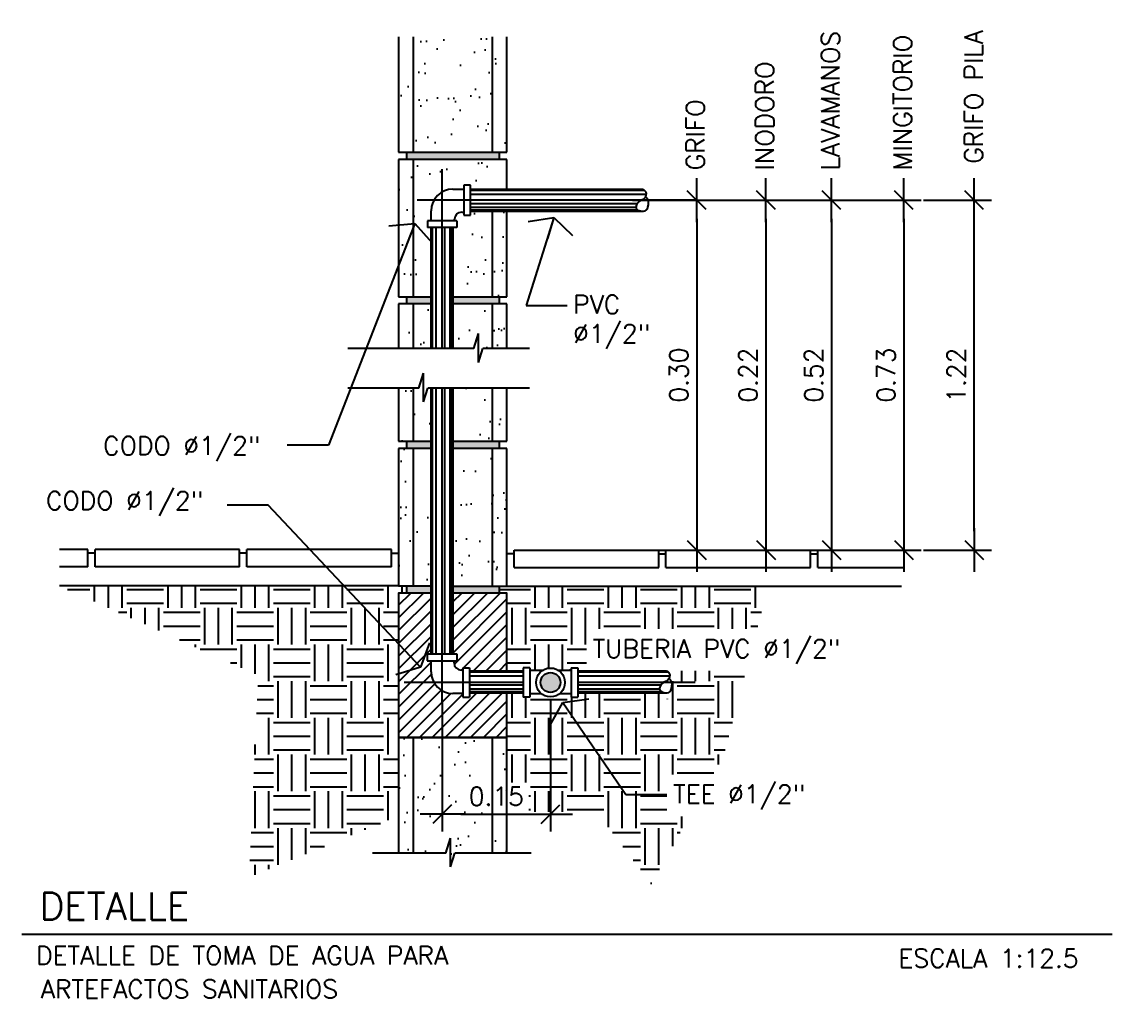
# Model space of a CAD drawing. Header units: inches. Extents: x -9 to 337, y -247 to 209.
# Drawn here: x 81.479 to 82.988, y -134.301 to -132.95 of the extents above; entities that cross this region are included whole.
import ezdxf

# ---------------------------------------------------------------- set-up
doc = ezdxf.new("R2010")
doc.units = ezdxf.units.IN
doc.header["$MEASUREMENT"] = 0
doc.header["$PDMODE"] = 34
doc.linetypes.add('DASHDOTX2', pattern=[2, 1, -0.5, 0, -0.5])
for name, color, linetype in [('DRENAJES', 1, 'Continuous'), ('ESCALAS', 1, 'Continuous'), ('MU_FIJOS', 1, 'Continuous'), ('TIERRA', 21, 'Continuous')]:
    doc.layers.add(name, color=color, linetype=linetype)
doc.styles.add('NT_12.5', font='romans.shx', dxfattribs={"height": 0.0254})
doc.dimstyles.new('DD_12.5 FLE', dxfattribs={"dimtxt": 0.0254, "dimasz": 0.026, "dimexe": 0.024, "dimexo": 0.024, "dimgap": 0.012, "dimtad": 1, "dimzin": 0, "dimdsep": 46, "dimtxsty": 'NT_12.5', "dimblk": 'FLECHA', "dimcen": 0.024, "dimdle": 0.024, "dimclrt": 4, "dimaunit": 1, "dimadec": 4, "dimazin": 0, "dimtfac": 1, "dimtofl": 0, "dimtmove": 2, "dimatfit": 3, "dimldrblk": 'FLECHA', "dimfxl": 1, "dimtolj": 1, "dimtzin": 0, "dimarcsym": 0})
doc.dimstyles.new('DD_12.5 G', dxfattribs={"dimtxt": 0.0254, "dimasz": 0.026, "dimexe": 0.024, "dimexo": 0.024, "dimgap": 0.012, "dimtad": 1, "dimzin": 0, "dimdsep": 46, "dimtxsty": 'NT_12.5', "dimblk": 'COT2', "dimcen": 0.09, "dimdle": 0.024, "dimclrt": 4, "dimadec": 0, "dimazin": 0, "dimtfac": 1, "dimtofl": 0, "dimtmove": 2, "dimatfit": 3, "dimldrblk": 'COT2', "dimfxl": 1, "dimtolj": 1, "dimtzin": 0, "dimarcsym": 0})
pattern_1 = [(82.5, (-526.58449, -38.25723), (-0.0422103955, 0.0395378137), [0, -0.0456, 0, -0.051, 0, -0.04875]), (52.5, (-526.58449, -38.25723), (-0.022324125, 0.097409392), [0, -0.0246, 0, -0.0411, 0, -0.01575]), (12.5, (-526.61058, -38.28332), (0.065940878, 0.0661809715), [0, -0.015, 0, -0.054, 0, -0.0705]), (2.5, (-526.61058, -38.28332), (0.045151265, 0.082387886), [0, -0.0075, 0, -0.0354, 0, -0.0405])]

# ---------------------------------------------------------------- blocks, each defined once
blk = doc.blocks.new('COT2')
blk.add_line((-1.164, 0), (1.164, 0))
at = {"color": 9, "linetype": 'ByBlock'}
blk.add_line((-0.5, -0.5), (0.5, 0.5), dxfattribs=at)
blk = doc.blocks.new('*D399')
at = {"layer": 'DEFPOINTS', "color": 0, "transparency": 16777216}
for p in [(82.0607, -133.8644), (82.2107, -133.8644), (82.2107, -134.0467)]:
    blk.add_point(p, dxfattribs=at)
at = {"layer": 'MU_FIJOS', "color": 0, "lineweight": -2, "transparency": 16777216}
for p, q in [((82.0607, -133.8884), (82.0607, -134.0707)), ((82.2107, -133.8884), (82.2107, -134.0707)), ((82.0867, -134.0467), (82.1847, -134.0467))]:
    blk.add_line(p, q, dxfattribs=at)
at = {"layer": 'MU_FIJOS', "color": 0, "lineweight": -2, "transparency": 16777216, "xscale": 0.026, "yscale": 0.026, "zscale": 0.026, "rotation": 180}
blk.add_blockref('COT2', (82.0607, -134.0467), dxfattribs=at)
at = {"layer": 'MU_FIJOS', "color": 0, "lineweight": -2, "transparency": 16777216, "xscale": 0.026, "yscale": 0.026, "zscale": 0.026}
blk.add_blockref('COT2', (82.2107, -134.0467), dxfattribs=at)
at = {"layer": 'MU_FIJOS', "color": 4, "transparency": 16777216, "insert": (82.1357, -134.022), "char_height": 0.0254, "attachment_point": 5, "style": 'NT_12.5'}
blk.add_mtext('\\A1;0.15', dxfattribs=at)
blk = doc.blocks.new('FLECHA')
at = {"color": 9, "linetype": 'ByBlock'}
for p, q in [((-0.619, 1.239), (0, 0)), ((0, 0), (-0.619, -1.239))]:
    blk.add_line(p, q, dxfattribs=at)
blk.add_line((0, 0), (-1.164, 0))
blk = doc.blocks.new('*D400')
at = {"layer": 'DEFPOINTS', "color": 0, "linetype": 'Continuous', "transparency": 16777216}
for p in [(82.4871, -133.197), (82.4823, -133.6811), (82.5997, -133.6811)]:
    blk.add_point(p, dxfattribs=at)
at = {"layer": 'ESCALAS', "color": 0, "linetype": 'Continuous', "lineweight": -2, "transparency": 16777216}
for p, q in [((82.5111, -133.197), (82.6237, -133.197)), ((82.5997, -133.223), (82.5997, -133.6551)), ((82.5063, -133.6811), (82.6237, -133.6811))]:
    blk.add_line(p, q, dxfattribs=at)
at = {"layer": 'ESCALAS', "color": 0, "linetype": 'Continuous', "lineweight": -2, "transparency": 16777216, "xscale": 0.026, "yscale": 0.026, "zscale": 0.026}
for p, rotation in [((82.5997, -133.197), 90), ((82.5997, -133.6811), 270)]:
    blk.add_blockref('COT2', p, dxfattribs=dict(at, rotation=rotation))
at = {"layer": 'ESCALAS', "color": 4, "linetype": 'Continuous', "transparency": 16777216, "insert": (82.575, -133.4391), "char_height": 0.0254, "attachment_point": 5, "rotation": 90, "style": 'NT_12.5'}
blk.add_mtext('\\A1;0.52', dxfattribs=at)
blk = doc.blocks.new('*D401')
at = {"layer": 'DEFPOINTS', "color": 0, "linetype": 'Continuous', "transparency": 16777216}
for p in [(82.5871, -133.197), (82.5823, -133.6811), (82.6997, -133.6811)]:
    blk.add_point(p, dxfattribs=at)
at = {"layer": 'ESCALAS', "color": 0, "linetype": 'Continuous', "lineweight": -2, "transparency": 16777216}
for p, q in [((82.6111, -133.197), (82.7237, -133.197)), ((82.6997, -133.223), (82.6997, -133.6551)), ((82.6063, -133.6811), (82.7237, -133.6811))]:
    blk.add_line(p, q, dxfattribs=at)
at = {"layer": 'ESCALAS', "color": 0, "linetype": 'Continuous', "lineweight": -2, "transparency": 16777216, "xscale": 0.026, "yscale": 0.026, "zscale": 0.026}
for p, rotation in [((82.6997, -133.197), 90), ((82.6997, -133.6811), 270)]:
    blk.add_blockref('COT2', p, dxfattribs=dict(at, rotation=rotation))
at = {"layer": 'ESCALAS', "color": 4, "linetype": 'Continuous', "transparency": 16777216, "insert": (82.675, -133.4391), "char_height": 0.0254, "attachment_point": 5, "rotation": 90, "style": 'NT_12.5'}
blk.add_mtext('\\A1;0.73', dxfattribs=at)
blk = doc.blocks.new('*D402')
at = {"layer": 'DEFPOINTS', "color": 0, "linetype": 'Continuous', "transparency": 16777216}
for p in [(82.3004, -133.197), (82.2956, -133.6811), (82.413, -133.6811)]:
    blk.add_point(p, dxfattribs=at)
at = {"layer": 'ESCALAS', "color": 0, "linetype": 'Continuous', "lineweight": -2, "transparency": 16777216}
for p, q in [((82.3244, -133.197), (82.437, -133.197)), ((82.413, -133.223), (82.413, -133.6551)), ((82.3196, -133.6811), (82.437, -133.6811))]:
    blk.add_line(p, q, dxfattribs=at)
at = {"layer": 'ESCALAS', "color": 0, "linetype": 'Continuous', "lineweight": -2, "transparency": 16777216, "xscale": 0.026, "yscale": 0.026, "zscale": 0.026}
for p, rotation in [((82.413, -133.197), 90), ((82.413, -133.6811), 270)]:
    blk.add_blockref('COT2', p, dxfattribs=dict(at, rotation=rotation))
at = {"layer": 'ESCALAS', "color": 4, "linetype": 'Continuous', "transparency": 16777216, "insert": (82.3883, -133.4391), "char_height": 0.0254, "attachment_point": 5, "rotation": 90, "style": 'NT_12.5'}
blk.add_mtext('\\A1;0.30', dxfattribs=at)
blk = doc.blocks.new('*D403')
at = {"layer": 'DEFPOINTS', "color": 0, "linetype": 'Continuous', "transparency": 16777216}
for p in [(82.3964, -133.197), (82.3916, -133.6811), (82.5089, -133.6811)]:
    blk.add_point(p, dxfattribs=at)
at = {"layer": 'ESCALAS', "color": 0, "linetype": 'Continuous', "lineweight": -2, "transparency": 16777216}
for p, q in [((82.4204, -133.197), (82.5329, -133.197)), ((82.5089, -133.223), (82.5089, -133.6551)), ((82.4156, -133.6811), (82.5329, -133.6811))]:
    blk.add_line(p, q, dxfattribs=at)
at = {"layer": 'ESCALAS', "color": 0, "linetype": 'Continuous', "lineweight": -2, "transparency": 16777216, "xscale": 0.026, "yscale": 0.026, "zscale": 0.026}
for p, rotation in [((82.5089, -133.197), 90), ((82.5089, -133.6811), 270)]:
    blk.add_blockref('COT2', p, dxfattribs=dict(at, rotation=rotation))
at = {"layer": 'ESCALAS', "color": 4, "linetype": 'Continuous', "transparency": 16777216, "insert": (82.4842, -133.4391), "char_height": 0.0254, "attachment_point": 5, "rotation": 90, "style": 'NT_12.5'}
blk.add_mtext('\\A1;0.22', dxfattribs=at)
blk = doc.blocks.new('*D404')
at = {"layer": 'DEFPOINTS', "color": 0, "linetype": 'Continuous', "transparency": 16777216}
for p in [(82.703, -133.197), (82.797, -133.197), (82.703, -133.6811)]:
    blk.add_point(p, dxfattribs=at)
at = {"layer": 'ESCALAS', "color": 0, "linetype": 'Continuous', "lineweight": -2, "transparency": 16777216}
for p, q in [((82.727, -133.197), (82.821, -133.197)), ((82.797, -133.6551), (82.797, -133.223)), ((82.727, -133.6811), (82.821, -133.6811))]:
    blk.add_line(p, q, dxfattribs=at)
at = {"layer": 'ESCALAS', "color": 0, "linetype": 'Continuous', "lineweight": -2, "transparency": 16777216, "xscale": 0.026, "yscale": 0.026, "zscale": 0.026}
for p, rotation in [((82.797, -133.197), 90), ((82.797, -133.6811), 270)]:
    blk.add_blockref('COT2', p, dxfattribs=dict(at, rotation=rotation))
at = {"layer": 'ESCALAS', "color": 4, "linetype": 'Continuous', "transparency": 16777216, "insert": (82.7723, -133.4391), "char_height": 0.0254, "attachment_point": 5, "rotation": 90, "style": 'NT_12.5'}
blk.add_mtext('\\A1;1.22', dxfattribs=at)

msp = doc.modelspace()

# ---------------------------------------------------------------- hatches: boundary and pattern name
at = {"layer": 'ESCALAS', "linetype": 'Continuous'}
h = msp.add_hatch(dxfattribs=at)
h.set_pattern_fill('AR-SAND', color=8, scale=0.03, angle=45, style=0)
h.set_pattern_definition([(82.5, (-526.58449, -38.25723), (-0.0422103955, 0.0395378137), [0, -0.0456, 0, -0.051, 0, -0.04875]), (52.5, (-526.58449, -38.25723), (-0.022324125, 0.097409392), [0, -0.0246, 0, -0.0411, 0, -0.01575]), (12.5, (-526.61058, -38.28332), (0.065940878, 0.0661809715), [0, -0.015, 0, -0.054, 0, -0.0705]), (2.5, (-526.61058, -38.28332), (0.045151265, 0.082387886), [0, -0.0075, 0, -0.0354, 0, -0.0405])])
h.paths.add_polyline_path([(82.1305, -132.9709), (82.0781, -132.9709), (82.0722, -132.99), (82.0722, -132.9502), (82.0658, -132.9709), (82.0205, -132.9709), (82.0205, -133.1306), (82.1305, -133.1306)])
h = msp.add_hatch(dxfattribs=at)
h.set_pattern_fill('AR-SAND', color=8, scale=0.03, angle=45, style=0)
h.set_pattern_definition(pattern_1)
h.paths.add_polyline_path([(82.1505, -132.9709), (82.1305, -132.9709), (82.1305, -133.1306), (82.1505, -133.1306)])
h.paths.add_polyline_path([(82.0205, -132.9709), (82.0005, -132.9709), (82.0005, -133.1306), (82.0205, -133.1306)])
h.paths.add_polyline_path([(82.0205, -133.1406), (82.0005, -133.1406), (82.0005, -133.3306), (82.0205, -133.3306)])
h.paths.add_polyline_path([(82.1505, -133.1406), (82.0205, -133.1406), (82.0205, -133.3306), (82.0455, -133.3306), (82.0455, -133.2348), (82.0405, -133.2348), (82.0405, -133.2256), (82.0455, -133.2256), (82.0455, -133.2118, -0.414214), (82.0755, -133.1818), (82.0906, -133.1818), (82.0906, -133.1763), (82.0998, -133.1763), (82.0998, -133.1818), (82.1505, -133.1818)])
h.paths.add_polyline_path([(82.1505, -133.2124), (82.1305, -133.2124), (82.1305, -133.3306), (82.1505, -133.3306)], flags=17)
h.paths.add_polyline_path([(82.0205, -133.3406), (82.0005, -133.3406), (82.0005, -133.4023), (82.0205, -133.4023)])
h.paths.add_polyline_path([(82.0455, -133.3406), (82.0205, -133.3406), (82.0205, -133.4023), (82.0455, -133.4023)])
h.paths.add_polyline_path([(82.1305, -133.3406), (82.0761, -133.3406), (82.0761, -133.4023), (82.1045, -133.4023), (82.111, -133.3815), (82.111, -133.4214), (82.1169, -133.4023), (82.1305, -133.4023)])
h.paths.add_polyline_path([(82.1505, -133.3406), (82.1305, -133.3406), (82.1305, -133.4023), (82.1505, -133.4023)])
h.paths.add_polyline_path([(82.1505, -133.457), (82.1305, -133.457), (82.1305, -133.5306), (82.1505, -133.5306)])
h.paths.add_polyline_path([(82.1305, -133.457), (82.0761, -133.457), (82.0761, -133.5306), (82.1305, -133.5306)])
h.paths.add_polyline_path([(82.0455, -133.457), (82.0408, -133.457), (82.0349, -133.476), (82.0349, -133.4362), (82.0284, -133.457), (82.0205, -133.457), (82.0205, -133.5306), (82.0455, -133.5306)])
h.paths.add_polyline_path([(82.0205, -133.457), (82.0005, -133.457), (82.0005, -133.5306), (82.0205, -133.5306)])
h.paths.add_polyline_path([(82.0205, -133.5406), (82.0005, -133.5406), (82.0005, -133.7306), (82.0205, -133.7306)])
h.paths.add_polyline_path([(82.0455, -133.5406), (82.0205, -133.5406), (82.0205, -133.7306), (82.0455, -133.7306)])
h.paths.add_polyline_path([(82.1305, -133.5406), (82.0761, -133.5406), (82.0761, -133.7311), (82.1305, -133.7311)])
h.paths.add_polyline_path([(82.1505, -133.5406), (82.1305, -133.5406), (82.1305, -133.7311), (82.1505, -133.7311)])
for color, points in [(2, [(82.1397, -133.1306), (82.0113, -133.1306), (82.0113, -133.1406), (82.1397, -133.1406)]), (8, [(82.197, -133.8644, 1), (82.2245, -133.8644, 1)])]:
    msp.add_hatch(color=color, dxfattribs=at).paths.add_polyline_path(points)
h = msp.add_hatch(dxfattribs=at)
h.set_pattern_fill('AR-SAND', color=8, scale=0.03, angle=45, style=0)
h.set_pattern_definition(pattern_1)
h.paths.add_polyline_path([(82.1305, -133.2124), (82.0998, -133.2124), (82.0998, -133.2176), (82.0906, -133.2176), (82.0906, -133.2135), (82.0878, -133.2135, 0.414214), (82.0778, -133.2235), (82.0778, -133.2256), (82.0809, -133.2256), (82.0809, -133.2348), (82.0761, -133.2348), (82.0761, -133.3306), (82.1305, -133.3306)])
h = msp.add_hatch(color=1, dxfattribs=at)
h.paths.add_polyline_path([(82.1397, -133.5306), (82.0761, -133.5306), (82.0761, -133.5406), (82.1397, -133.5406)])
h.paths.add_polyline_path([(82.0455, -133.5306), (82.0113, -133.5306), (82.0113, -133.5406), (82.0455, -133.5406)])
h.paths.add_polyline_path([(82.0455, -133.7306), (82.0113, -133.7306), (82.0113, -133.7406), (82.0455, -133.7406)])
h.paths.add_polyline_path([(82.1397, -133.7311), (82.0761, -133.7311), (82.0761, -133.7406), (82.1397, -133.7406)])
h.paths.add_polyline_path([(82.1397, -133.3306), (82.0761, -133.3306), (82.0761, -133.3406), (82.1397, -133.3406)])
h.paths.add_polyline_path([(82.0455, -133.3306), (82.0113, -133.3306), (82.0113, -133.3406), (82.0455, -133.3406)])
h = msp.add_hatch(dxfattribs=at)
h.set_pattern_fill('ANSI31', color=8, scale=0.1, style=0)
h.set_pattern_definition([(45, (124.536151, -143.830442), (-0.0088388348, 0.0088388348), [])])
h.paths.add_polyline_path([(82.1505, -133.7406), (82.0761, -133.7406), (82.0761, -133.8254), (82.0814, -133.8254), (82.0814, -133.8346), (82.0772, -133.8346), (82.0772, -133.8373, 0.414214), (82.0872, -133.8473), (82.0893, -133.8473), (82.0893, -133.8442), (82.0985, -133.8442), (82.0985, -133.8482), (82.1505, -133.8482)], flags=17)
h.paths.add_polyline_path([(82.0455, -133.7406), (82.0005, -133.7406), (82.0005, -133.9406), (82.1505, -133.9406), (82.1505, -133.8788), (82.0985, -133.8788), (82.0985, -133.8846), (82.0893, -133.8846), (82.0893, -133.8796), (82.0755, -133.8796, -0.414214), (82.0455, -133.8496), (82.0455, -133.8346), (82.0401, -133.8346), (82.0401, -133.8254), (82.0455, -133.8254)])
h = msp.add_hatch(dxfattribs=at)
h.set_pattern_fill('AR-SAND', color=8, scale=0.03, angle=45, style=0)
h.set_pattern_definition(pattern_1)
h.paths.add_polyline_path([(82.0205, -133.9406), (82.0005, -133.9406), (82.0005, -134.1005), (82.0205, -134.1005)])
h.paths.add_polyline_path([(82.1305, -133.9406), (82.0205, -133.9406), (82.0205, -134.1005), (82.0658, -134.1005), (82.0722, -134.0798), (82.0722, -134.1196), (82.0781, -134.1005), (82.1305, -134.1005)])
h.paths.add_polyline_path([(82.1505, -133.9406), (82.1305, -133.9406), (82.1305, -134.1005), (82.1505, -134.1005)])
h.paths.add_polyline_path([(82.0907, -134.003), (82.1808, -134.003), (82.1808, -134.0411), (82.0907, -134.0411)], flags=9)

# ---------------------------------------------------------------- linework, layer by layer
at = {"layer": 'DRENAJES', "color": 8, "linetype": 'Continuous'}
for p, q in [((82.1505, -133.7546), (82.183, -133.7546)), ((81.9798, -133.9705), (82.0005, -133.9705))]:
    msp.add_line(p, q, dxfattribs=at)
at = {"layer": 'ESCALAS', "color": 3, "linetype": 'Continuous'}
for p, q in [((82.0005, -132.9709), (82.0005, -133.1306)), ((82.0205, -132.9709), (82.0205, -133.1306)), ((82.1305, -133.1306), (82.1305, -132.9709)), ((82.1505, -133.1306), (82.1505, -132.9709)), ((82.0005, -133.1306), (82.1505, -133.1306)), ((82.0113, -133.1306), (82.0113, -133.1406)), ((82.1397, -133.1306), (82.1397, -133.1406)), ((82.1505, -133.1406), (82.0005, -133.1406)), ((82.0005, -133.1406), (82.0005, -133.3306)), ((82.0205, -133.1406), (82.0205, -133.3306)), ((82.1505, -133.1818), (82.1505, -133.1406)), ((82.1305, -133.3306), (82.1305, -133.2124)), ((82.1505, -133.3306), (82.1505, -133.2124)), ((82.0005, -133.3306), (82.0455, -133.3306)), ((82.0113, -133.3306), (82.0113, -133.3406)), ((82.0761, -133.3306), (82.1505, -133.3306)), ((82.0005, -133.3406), (82.0005, -133.4023)), ((82.0455, -133.3406), (82.0005, -133.3406)), ((82.0205, -133.3406), (82.0205, -133.4023)), ((82.1505, -133.3406), (82.0761, -133.3406)), ((82.1305, -133.4023), (82.1305, -133.3406)), ((82.1505, -133.4023), (82.1505, -133.3406)), ((82.0005, -133.457), (82.0005, -133.5306)), ((82.0205, -133.457), (82.0205, -133.5306)), ((82.1305, -133.5306), (82.1305, -133.457)), ((82.1505, -133.5306), (82.1505, -133.457)), ((82.0005, -133.5306), (82.0455, -133.5306)), ((82.0455, -133.5406), (82.0005, -133.5406)), ((82.0005, -133.5406), (82.0005, -133.7306)), ((82.0113, -133.5306), (82.0113, -133.5406)), ((82.0205, -133.5406), (82.0205, -133.7306)), ((82.0761, -133.5306), (82.1505, -133.5306)), ((82.1505, -133.5406), (82.0761, -133.5406)), ((82.1305, -133.7311), (82.1305, -133.5406)), ((82.1397, -133.5306), (82.1397, -133.5406)), ((82.1505, -133.7311), (82.1505, -133.5406)), ((82.0005, -133.7306), (82.0455, -133.7306)), ((82.0761, -133.7311), (82.1505, -133.7311)), ((82.1397, -133.7311), (82.1397, -133.7406)), ((82.1505, -133.9406), (82.0005, -133.9406)), ((82.0005, -133.9406), (82.0005, -134.1005)), ((82.0205, -133.9406), (82.0205, -134.1005)), ((82.1305, -134.1005), (82.1305, -133.9406)), ((82.1505, -134.1005), (82.1505, -133.9406))]:
    msp.add_line(p, q, dxfattribs=at)
at = {"layer": 'ESCALAS', "color": 8, "linetype": 'DASHDOTX2'}
for p, q in [((82.0607, -133.4023), (82.0607, -133.1543)), ((82.4142, -133.197), (82.0263, -133.197)), ((82.0607, -133.8924), (82.0607, -133.457)), ((82.1729, -133.8644), (82.0084, -133.8644)), ((82.4108, -133.8644), (82.2486, -133.8644))]:
    msp.add_line(p, q, dxfattribs=at)
at = {"layer": 'ESCALAS', "color": 2, "linetype": 'Continuous'}
for p, q in [((82.0755, -133.1818), (82.0906, -133.1818)), ((82.0998, -133.1763), (82.0906, -133.1763)), ((82.0906, -133.1763), (82.0906, -133.2176)), ((82.0998, -133.2176), (82.0998, -133.1763)), ((82.0998, -133.1818), (82.3388, -133.1818)), ((82.0455, -133.2256), (82.0455, -133.2118)), ((82.0405, -133.2256), (82.0405, -133.2348)), ((82.0809, -133.2256), (82.0405, -133.2256)), ((82.0778, -133.2256), (82.0778, -133.2235)), ((82.0809, -133.2256), (82.0809, -133.2348)), ((82.0878, -133.2135), (82.0906, -133.2135)), ((82.0906, -133.2176), (82.0998, -133.2176)), ((82.0998, -133.2124), (82.3389, -133.2124)), ((82.0809, -133.2348), (82.0405, -133.2348)), ((82.0455, -133.4023), (82.0455, -133.2348)), ((82.0761, -133.4023), (82.0761, -133.2348)), ((82.0455, -133.8254), (82.0455, -133.457)), ((82.0761, -133.8254), (82.0761, -133.457)), ((82.0814, -133.8254), (82.0401, -133.8254)), ((82.0401, -133.8254), (82.0401, -133.8346)), ((82.0814, -133.8346), (82.0814, -133.8254)), ((82.0401, -133.8346), (82.0814, -133.8346)), ((82.0455, -133.8496), (82.0455, -133.8346)), ((82.0772, -133.8373), (82.0772, -133.8346)), ((82.0893, -133.8442), (82.0893, -133.8846)), ((82.0893, -133.8442), (82.0985, -133.8442)), ((82.0985, -133.8442), (82.0985, -133.8846)), ((82.1822, -133.8442), (82.1729, -133.8442)), ((82.1729, -133.8442), (82.1729, -133.8846)), ((82.1822, -133.8442), (82.1822, -133.8846)), ((82.2393, -133.8442), (82.2486, -133.8442)), ((82.2393, -133.8442), (82.2393, -133.8846)), ((82.2486, -133.8442), (82.2486, -133.8846)), ((82.0893, -133.8473), (82.0872, -133.8473)), ((82.0985, -133.8482), (82.1729, -133.8482)), ((82.1822, -133.8473), (82.2004, -133.8473)), ((82.2211, -133.8473), (82.2393, -133.8473)), ((82.2393, -133.8473), (82.2372, -133.8473)), ((82.2486, -133.8482), (82.3714, -133.8482)), ((82.0893, -133.8796), (82.0755, -133.8796)), ((82.0893, -133.8846), (82.0985, -133.8846)), ((82.0985, -133.8788), (82.1729, -133.8788)), ((82.1822, -133.8846), (82.1729, -133.8846)), ((82.1822, -133.8796), (82.1979, -133.8796)), ((82.2236, -133.8796), (82.2393, -133.8796)), ((82.2393, -133.8846), (82.2486, -133.8846)), ((82.2486, -133.8788), (82.3716, -133.8788))]:
    msp.add_line(p, q, dxfattribs=at)
at = {"layer": 'ESCALAS', "color": 1, "linetype": 'Continuous'}
for p, q in [((82.3388, -133.1811), (82.3388, -133.1811)), ((82.0998, -133.1832), (82.3405, -133.1832)), ((82.0998, -133.1887), (82.3431, -133.1887)), ((82.0998, -133.2014), (82.331, -133.2014)), ((82.0998, -133.2067), (82.329, -133.2067)), ((82.0998, -133.2105), (82.3311, -133.2105)), ((82.3389, -133.2116), (82.3389, -133.2116)), ((82.0474, -133.4023), (82.0474, -133.2348)), ((82.0527, -133.4023), (82.0527, -133.2348)), ((82.0647, -133.4023), (82.0647, -133.2348)), ((82.0717, -133.4023), (82.0717, -133.2348)), ((82.0747, -133.4023), (82.0747, -133.2348)), ((82.1397, -133.3306), (82.1397, -133.3406)), ((82.1045, -133.4023), (82.111, -133.3815)), ((82.111, -133.4214), (82.111, -133.3815)), ((82.1045, -133.4023), (81.9303, -133.4023)), ((82.111, -133.4214), (82.1169, -133.4023)), ((82.1816, -133.4023), (82.1169, -133.4023)), ((82.0284, -133.457), (82.0349, -133.4362)), ((82.0349, -133.476), (82.0349, -133.4362)), ((82.0284, -133.457), (81.9303, -133.457)), ((82.0349, -133.476), (82.0408, -133.457)), ((82.1816, -133.457), (82.0408, -133.457)), ((82.0474, -133.8254), (82.0474, -133.457)), ((82.0527, -133.8254), (82.0527, -133.457)), ((82.0647, -133.8254), (82.0647, -133.457)), ((82.0717, -133.8254), (82.0717, -133.457)), ((82.0747, -133.8254), (82.0747, -133.457)), ((81.5705, -133.6806), (81.5313, -133.6806)), ((81.5705, -133.7046), (81.5705, -133.6806)), ((81.5805, -133.6856), (81.5705, -133.6856)), ((81.5805, -133.7046), (81.5805, -133.6806)), ((81.7805, -133.6806), (81.5805, -133.6806)), ((81.7805, -133.7046), (81.7805, -133.6806)), ((81.7905, -133.6856), (81.7805, -133.6856)), ((81.7905, -133.7046), (81.7905, -133.6806)), ((81.9905, -133.6806), (81.7905, -133.6806)), ((81.9905, -133.7046), (81.9905, -133.6806)), ((81.9905, -133.6856), (82.0005, -133.6856)), ((82.1605, -133.6862), (82.1505, -133.6862)), ((82.1605, -133.6811), (82.3605, -133.6811)), ((82.1605, -133.7051), (82.1605, -133.6811)), ((82.3605, -133.7051), (82.3605, -133.6811)), ((82.3605, -133.6862), (82.3705, -133.6862)), ((82.3705, -133.7051), (82.3705, -133.6811)), ((82.3705, -133.6811), (82.5705, -133.6811)), ((82.5705, -133.7051), (82.5705, -133.6811)), ((82.5705, -133.6862), (82.5805, -133.6862)), ((82.5805, -133.7051), (82.5805, -133.6811)), ((82.5805, -133.6811), (82.6997, -133.6811)), ((81.5705, -133.7046), (81.5313, -133.7046)), ((81.7805, -133.7046), (81.5805, -133.7046)), ((81.9905, -133.7046), (81.7905, -133.7046)), ((82.1605, -133.7051), (82.3605, -133.7051)), ((82.3705, -133.7051), (82.5705, -133.7051)), ((82.5805, -133.7051), (82.6997, -133.7051)), ((82.1505, -133.7311), (82.6964, -133.7311)), ((82.0985, -133.8496), (82.1729, -133.8496)), ((82.0985, -133.8551), (82.1729, -133.8551)), ((82.2486, -133.8496), (82.3732, -133.8496)), ((82.2486, -133.8551), (82.3757, -133.8551)), ((82.0985, -133.8678), (82.1729, -133.8678)), ((82.0985, -133.8731), (82.1729, -133.8731)), ((82.2486, -133.8678), (82.3636, -133.8678)), ((82.2486, -133.8731), (82.3616, -133.8731)), ((82.0985, -133.8769), (82.1729, -133.8769)), ((82.2486, -133.8769), (82.3637, -133.8769)), ((82.0658, -134.1005), (82.0722, -134.0798)), ((82.0722, -134.1196), (82.0722, -134.0798)), ((82.0658, -134.1005), (81.9642, -134.1005)), ((82.0722, -134.1196), (82.0781, -134.1005)), ((82.184, -134.1005), (82.0781, -134.1005)), ((81.4791, -134.2128), (82.988, -134.2128))]:
    msp.add_line(p, q, dxfattribs=at)
at = {"layer": 'ESCALAS', "color": 4, "linetype": 'Continuous'}
for points in [[(82.0455, -133.7406), (82.0005, -133.7406), (82.0005, -133.9406), (82.1505, -133.9406), (82.1505, -133.8788)], [(82.1505, -133.8482), (82.1505, -133.7406), (82.0761, -133.7406)]]:
    msp.add_lwpolyline(points, dxfattribs=at)
at = {"layer": 'ESCALAS', "color": 2, "linetype": 'Continuous'}
for radius in [0.02, 0.0137]:
    msp.add_circle((82.2107, -133.8644), radius, dxfattribs=at)
for centre, radius, start, end in [((82.0755, -133.2118), 0.03, 90, 180), ((82.0878, -133.2235), 0.01, 90, 180), ((82.0872, -133.8373), 0.01, 180, 270), ((82.0755, -133.8496), 0.03, 180, 270)]:
    msp.add_arc(centre, radius, start, end, dxfattribs=at)
for points in [[(82.3388, -133.1818), (82.3425, -133.1855), (82.3398, -133.1953), (82.3349, -133.1978), (82.3298, -133.2033), (82.3293, -133.2084), (82.3351, -133.2118), (82.3432, -133.2109), (82.3456, -133.2065), (82.3441, -133.1944), (82.3421, -133.1927)], [(82.3714, -133.8482), (82.3752, -133.8519), (82.3724, -133.8617), (82.3676, -133.8642), (82.3624, -133.8698), (82.3619, -133.8749), (82.3677, -133.8782), (82.3759, -133.8774), (82.3782, -133.8729), (82.3767, -133.8608), (82.3747, -133.8591)]]:
    msp.add_spline(points, degree=3, dxfattribs=at)
at = {"layer": 'TIERRA', "color": 8, "linetype": 'Continuous'}
for p, q in [((82.0005, -133.7306), (81.5313, -133.7306)), ((81.5423, -133.7356), (81.5734, -133.7356)), ((81.5798, -133.7525), (81.5798, -133.7306)), ((81.5988, -133.761), (81.5988, -133.7306)), ((81.6179, -133.761), (81.6179, -133.7306)), ((81.6242, -133.7356), (81.675, -133.7356)), ((81.6814, -133.761), (81.6814, -133.7306)), ((81.7004, -133.761), (81.7004, -133.7306)), ((81.7195, -133.761), (81.7195, -133.7306)), ((81.7258, -133.7356), (81.7766, -133.7356)), ((81.783, -133.761), (81.783, -133.7306)), ((81.802, -133.761), (81.802, -133.7306)), ((81.8211, -133.761), (81.8211, -133.7306)), ((81.8274, -133.7356), (81.8782, -133.7356)), ((81.8846, -133.761), (81.8846, -133.7306)), ((81.9036, -133.761), (81.9036, -133.7306)), ((81.9227, -133.761), (81.9227, -133.7306)), ((81.929, -133.7356), (81.9798, -133.7356)), ((81.9862, -133.761), (81.9862, -133.7306)), ((82.0052, -133.7406), (82.0052, -133.7306)), ((82.0113, -133.7306), (82.0113, -133.7406)), ((82.1397, -133.7356), (82.183, -133.7356)), ((82.1894, -133.761), (82.1894, -133.7311)), ((82.2084, -133.761), (82.2084, -133.7311)), ((82.2275, -133.761), (82.2275, -133.7311)), ((82.2338, -133.7356), (82.2846, -133.7356)), ((82.291, -133.761), (82.291, -133.7311)), ((82.31, -133.761), (82.31, -133.7311)), ((82.3291, -133.761), (82.3291, -133.7311)), ((82.3354, -133.7356), (82.3862, -133.7356)), ((82.3926, -133.761), (82.3926, -133.7311)), ((82.4116, -133.761), (82.4116, -133.7311)), ((82.4307, -133.761), (82.4307, -133.7311)), ((82.437, -133.7356), (82.4878, -133.7356)), ((82.4942, -133.761), (82.4942, -133.7311)), ((81.6242, -133.7546), (81.675, -133.7546)), ((81.7258, -133.7546), (81.7766, -133.7546)), ((81.8274, -133.7546), (81.8782, -133.7546)), ((81.929, -133.7546), (81.9798, -133.7546)), ((82.2338, -133.7546), (82.2846, -133.7546)), ((82.3354, -133.7546), (82.3862, -133.7546)), ((82.437, -133.7546), (82.4878, -133.7546)), ((81.6128, -133.7673), (81.6242, -133.7673)), ((81.6306, -133.7753), (81.6306, -133.761)), ((81.6496, -133.7839), (81.6496, -133.761)), ((81.6687, -133.7925), (81.6687, -133.761)), ((81.675, -133.7673), (81.7258, -133.7673)), ((81.7322, -133.8118), (81.7322, -133.761)), ((81.7512, -133.8118), (81.7512, -133.761)), ((81.7703, -133.8118), (81.7703, -133.761)), ((81.7766, -133.7673), (81.8274, -133.7673)), ((81.8338, -133.8118), (81.8338, -133.761)), ((81.8528, -133.8118), (81.8528, -133.761)), ((81.8719, -133.8118), (81.8719, -133.761)), ((81.8782, -133.7673), (81.929, -133.7673)), ((81.9354, -133.8118), (81.9354, -133.761)), ((81.9544, -133.8118), (81.9544, -133.761)), ((81.9735, -133.8118), (81.9735, -133.761)), ((81.9798, -133.7673), (82.0005, -133.7673)), ((82.1576, -133.8118), (82.1576, -133.761)), ((82.1767, -133.8118), (82.1767, -133.761)), ((82.183, -133.7673), (82.2338, -133.7673)), ((82.2402, -133.8118), (82.2402, -133.761)), ((82.2592, -133.8118), (82.2592, -133.761)), ((82.2783, -133.7904), (82.2783, -133.761)), ((82.2846, -133.7673), (82.3354, -133.7673)), ((82.3418, -133.7904), (82.3418, -133.761)), ((82.3608, -133.7904), (82.3608, -133.761)), ((82.3799, -133.7904), (82.3799, -133.761)), ((82.3862, -133.7673), (82.437, -133.7673)), ((82.4434, -133.7904), (82.4434, -133.761)), ((82.4624, -133.7904), (82.4624, -133.761)), ((82.4815, -133.7904), (82.4815, -133.761)), ((82.4878, -133.7673), (82.5027, -133.7673)), ((81.675, -133.7864), (81.7258, -133.7864)), ((81.7766, -133.7864), (81.8274, -133.7864)), ((81.8782, -133.7864), (81.929, -133.7864)), ((81.9798, -133.7864), (82.0005, -133.7864)), ((82.183, -133.7864), (82.2338, -133.7864)), ((82.2846, -133.7864), (82.3354, -133.7864)), ((82.3862, -133.7864), (82.437, -133.7864)), ((82.4878, -133.7864), (82.4976, -133.7864)), ((81.6974, -133.8054), (81.7258, -133.8054)), ((81.7195, -133.8154), (81.7195, -133.8118)), ((81.7766, -133.8054), (81.8274, -133.8054)), ((81.783, -133.844), (81.783, -133.8118)), ((81.802, -133.8525), (81.802, -133.8118)), ((81.8211, -133.8626), (81.8211, -133.8118)), ((81.8782, -133.8054), (81.929, -133.8054)), ((81.8846, -133.8626), (81.8846, -133.8118)), ((81.9036, -133.8626), (81.9036, -133.8118)), ((81.9227, -133.8626), (81.9227, -133.8118)), ((81.9798, -133.8054), (82.0005, -133.8054)), ((81.9862, -133.8626), (81.9862, -133.8118)), ((82.183, -133.8054), (82.2338, -133.8054)), ((82.1894, -133.8473), (82.1894, -133.8118)), ((82.2084, -133.8445), (82.2084, -133.8118)), ((82.2275, -133.8473), (82.2275, -133.8118)), ((81.7258, -133.8181), (81.7766, -133.8181)), ((81.8274, -133.8181), (81.8782, -133.8181)), ((81.929, -133.8181), (81.9798, -133.8181)), ((82.1505, -133.8181), (82.183, -133.8181)), ((82.2338, -133.8181), (82.2604, -133.8181)), ((81.7679, -133.8372), (81.7766, -133.8372)), ((81.8274, -133.8372), (81.8782, -133.8372)), ((81.929, -133.8372), (81.9798, -133.8372)), ((82.1505, -133.8372), (82.183, -133.8372)), ((82.2338, -133.8372), (82.2604, -133.8372)), ((81.8274, -133.8562), (81.8782, -133.8562)), ((81.929, -133.8562), (81.9798, -133.8562)), ((82.3926, -133.8626), (82.3926, -133.8484)), ((82.4116, -133.8626), (82.4116, -133.8484)), ((82.4307, -133.8626), (82.4307, -133.8484)), ((82.437, -133.8562), (82.4793, -133.8562)), ((81.8057, -133.8689), (81.8274, -133.8689)), ((81.8338, -133.9134), (81.8338, -133.8626)), ((81.8528, -133.9134), (81.8528, -133.8626)), ((81.8719, -133.9134), (81.8719, -133.8626)), ((81.8782, -133.8689), (81.929, -133.8689)), ((81.9354, -133.9134), (81.9354, -133.8626)), ((81.9544, -133.9134), (81.9544, -133.8626)), ((81.9735, -133.9134), (81.9735, -133.8626)), ((81.9798, -133.8689), (82.0005, -133.8689)), ((82.3799, -133.9134), (82.3799, -133.8626)), ((82.3862, -133.8689), (82.437, -133.8689)), ((82.4434, -133.9134), (82.4434, -133.8626)), ((82.4624, -133.9134), (82.4624, -133.8626)), ((81.8048, -133.888), (81.8274, -133.888)), ((81.8782, -133.888), (81.929, -133.888)), ((81.9798, -133.888), (82.0005, -133.888)), ((82.1576, -133.9134), (82.1576, -133.8788)), ((82.1767, -133.9134), (82.1767, -133.8846)), ((82.183, -133.888), (82.2338, -133.888)), ((82.2402, -133.9134), (82.2402, -133.8846)), ((82.2592, -133.9134), (82.2592, -133.8788)), ((82.2783, -133.9134), (82.2783, -133.8788)), ((82.2846, -133.888), (82.3354, -133.888)), ((82.3418, -133.9134), (82.3418, -133.8788)), ((82.3608, -133.9134), (82.3608, -133.8788)), ((82.3862, -133.888), (82.437, -133.888)), ((81.804, -133.907), (81.8274, -133.907)), ((81.8211, -133.9642), (81.8211, -133.9134)), ((81.8274, -133.9197), (81.8782, -133.9197)), ((81.8782, -133.907), (81.929, -133.907)), ((81.8846, -133.9642), (81.8846, -133.9134)), ((81.9036, -133.9642), (81.9036, -133.9134)), ((81.9227, -133.9642), (81.9227, -133.9134)), ((81.929, -133.9197), (81.9798, -133.9197)), ((81.9798, -133.907), (82.0005, -133.907)), ((81.9862, -133.9642), (81.9862, -133.9134)), ((82.1505, -133.9197), (82.183, -133.9197)), ((82.183, -133.907), (82.2338, -133.907)), ((82.1894, -133.9642), (82.1894, -133.9134)), ((82.2084, -133.9642), (82.2084, -133.9134)), ((82.2275, -133.9642), (82.2275, -133.9134)), ((82.2338, -133.9197), (82.2846, -133.9197)), ((82.2846, -133.907), (82.3354, -133.907)), ((82.291, -133.9642), (82.291, -133.9134)), ((82.31, -133.9642), (82.31, -133.9134)), ((82.3291, -133.9642), (82.3291, -133.9134)), ((82.3354, -133.9197), (82.3862, -133.9197)), ((82.3862, -133.907), (82.437, -133.907)), ((82.3926, -133.9642), (82.3926, -133.9134)), ((82.4116, -133.9642), (82.4116, -133.9134)), ((82.4307, -133.9642), (82.4307, -133.9134)), ((82.437, -133.9197), (82.4626, -133.9197)), ((81.802, -133.9642), (81.802, -133.9504)), ((81.8274, -133.9388), (81.8782, -133.9388)), ((81.929, -133.9388), (81.9798, -133.9388)), ((82.1505, -133.9388), (82.183, -133.9388)), ((82.2338, -133.9388), (82.2846, -133.9388)), ((82.3354, -133.9388), (82.3862, -133.9388)), ((82.437, -133.9388), (82.4576, -133.9388)), ((81.8274, -133.9578), (81.8782, -133.9578)), ((81.8338, -134.015), (81.8338, -133.9642)), ((81.8528, -134.015), (81.8528, -133.9642)), ((81.8719, -134.015), (81.8719, -133.9642)), ((81.929, -133.9578), (81.9798, -133.9578)), ((81.9354, -134.015), (81.9354, -133.9642)), ((81.9544, -134.015), (81.9544, -133.9642)), ((81.9735, -134.015), (81.9735, -133.9642)), ((82.1505, -133.9578), (82.183, -133.9578)), ((82.1576, -134.003), (82.1576, -133.9642)), ((82.1767, -134.003), (82.1767, -133.9642)), ((82.2338, -133.9578), (82.2846, -133.9578)), ((82.2402, -134.015), (82.2402, -133.9642)), ((82.2592, -134.015), (82.2592, -133.9642)), ((82.2783, -134.015), (82.2783, -133.9642)), ((82.3354, -133.9578), (82.3862, -133.9578)), ((82.3418, -134.015), (82.3418, -133.9642)), ((82.3608, -134.015), (82.3608, -133.9642)), ((82.3799, -133.9917), (82.3799, -133.9642)), ((82.437, -133.9578), (82.4526, -133.9578)), ((82.4434, -133.9777), (82.4434, -133.9642)), ((81.8011, -133.9705), (81.8274, -133.9705)), ((81.8782, -133.9705), (81.929, -133.9705)), ((82.183, -133.9705), (82.2338, -133.9705)), ((82.2846, -133.9705), (82.3354, -133.9705)), ((82.3862, -133.9705), (82.437, -133.9705)), ((81.8003, -133.9896), (81.8274, -133.9896)), ((81.8782, -133.9896), (81.929, -133.9896)), ((81.9798, -133.9896), (82.0005, -133.9896)), ((82.183, -133.9896), (82.2338, -133.9896)), ((82.2846, -133.9896), (82.3354, -133.9896)), ((82.3862, -133.9896), (82.4367, -133.9896)), ((81.7994, -134.0086), (81.8274, -134.0086)), ((81.8782, -134.0086), (81.929, -134.0086)), ((81.9798, -134.0086), (82.0005, -134.0086)), ((82.183, -134.0086), (82.2338, -134.0086)), ((82.2846, -134.0086), (82.3354, -134.0086)), ((81.802, -134.0658), (81.802, -134.015)), ((81.8211, -134.0658), (81.8211, -134.015)), ((81.8274, -134.0213), (81.8782, -134.0213)), ((81.8846, -134.0658), (81.8846, -134.015)), ((81.9036, -134.0658), (81.9036, -134.015)), ((81.9227, -134.0658), (81.9227, -134.015)), ((81.929, -134.0213), (81.9798, -134.0213)), ((81.9862, -134.055), (81.9862, -134.015)), ((82.1808, -134.0213), (82.183, -134.0213)), ((82.1894, -134.0434), (82.1894, -134.015)), ((82.2084, -134.0433), (82.2084, -134.015)), ((82.2275, -134.0432), (82.2275, -134.015)), ((82.2338, -134.0213), (82.2846, -134.0213)), ((82.291, -134.0645), (82.291, -134.015)), ((82.31, -134.0658), (82.31, -134.015)), ((82.3291, -134.0658), (82.3291, -134.015)), ((82.3354, -134.0213), (82.3718, -134.0213)), ((81.8274, -134.0404), (81.8782, -134.0404)), ((81.929, -134.0404), (81.9798, -134.0404)), ((82.1808, -134.0404), (82.183, -134.0404)), ((82.2338, -134.0404), (82.2846, -134.0404)), ((82.3354, -134.0404), (82.3718, -134.0404)), ((82.3926, -134.0658), (82.3926, -134.0498)), ((81.7966, -134.0721), (81.8274, -134.0721)), ((81.8274, -134.0594), (81.8782, -134.0594)), ((81.8338, -134.1166), (81.8338, -134.0658)), ((81.8528, -134.1098), (81.8528, -134.0658)), ((81.8719, -134.102), (81.8719, -134.0658)), ((81.8782, -134.0721), (81.929, -134.0721)), ((81.929, -134.0594), (81.9755, -134.0594)), ((81.9354, -134.0759), (81.9354, -134.0658)), ((81.9544, -134.0681), (81.9544, -134.0658)), ((82.2967, -134.0721), (82.3354, -134.0721)), ((82.3354, -134.0594), (82.3862, -134.0594)), ((82.3418, -134.1166), (82.3418, -134.0658)), ((82.3608, -134.1166), (82.3608, -134.0658)), ((82.3799, -134.0907), (82.3799, -134.0658)), ((82.3862, -134.0721), (82.3903, -134.0721)), ((81.7957, -134.0912), (81.8274, -134.0912)), ((81.8782, -134.0912), (81.8981, -134.0912)), ((82.311, -134.0912), (82.3354, -134.0912)), ((81.7948, -134.1102), (81.8274, -134.1102)), ((81.802, -134.1306), (81.802, -134.1166)), ((81.8211, -134.1228), (81.8211, -134.1166)), ((82.3253, -134.1102), (82.3354, -134.1102)), ((82.3354, -134.1229), (82.3617, -134.1229)), ((82.3491, -134.142), (82.351, -134.142))]:
    msp.add_line(p, q, dxfattribs=at)
at = {"layer": 'TIERRA', "color": 1, "linetype": 'Continuous'}
for p, q in [((82.3716, -133.878), (82.3716, -133.8781)), ((82.3727, -133.8873), (82.3727, -133.8872))]:
    msp.add_line(p, q, dxfattribs=at)

# ---------------------------------------------------------------- texts
at = {"layer": 'ESCALAS', "color": 4, "linetype": 'Continuous', "style": 'NT_12.5'}
for s, p in [('LAVAMANOS', (82.6107, -133.1555)), ('GRIFO PILA', (82.8089, -133.1465)), ('MINGITORIO', (82.7107, -133.1555)), ('INODORO', (82.52, -133.1555)), ('GRIFO', (82.424, -133.1555))]:
    msp.add_text(s, height=0.0254, rotation=90, dxfattribs=at).set_placement(p)
for s, p in [('PVC ', (82.242, -133.3539)), ('%%C1/2"', (82.242, -133.3943)), ('CODO %%C1/2"', (81.5916, -133.5495)), ('CODO %%C1/2"', (81.5124, -133.6255)), ('TUBERIA PVC %%C1/2"', (82.2689, -133.8303)), ('TEE %%C1/2"', (82.3803, -134.0316)), ('DETALLE DE TOMA DE AGUA PARA', (81.4987, -134.2549)), ('ARTEFACTOS SANITARIOS', (81.5052, -134.3013))]:
    msp.add_text(s, height=0.0254, dxfattribs=at).set_placement(p)
at = {"layer": 'ESCALAS', "color": 6, "linetype": 'Continuous', "style": 'NT_12.5'}
msp.add_text('DETALLE ', height=0.0381, dxfattribs=at).set_placement((81.5035, -134.193))
at = {"layer": 'ESCALAS', "color": 2, "linetype": 'Continuous', "style": 'NT_12.5'}
msp.add_text('ESCALA 1:12.5', height=0.0254, dxfattribs=at).set_placement((82.6922, -134.2588))

# ---------------------------------------------------------------- dimensions: what is measured, and where the dimension line sits
at = {"layer": 'ESCALAS', "color": 1, "linetype": 'Continuous'}
for base, p1, p2, text, picture, middle in [((82.413, -133.6811), (82.3004, -133.197), (82.2956, -133.6811), '0.30', '*D402', (82.3883, -133.4391)), ((82.5089, -133.6811), (82.3964, -133.197), (82.3916, -133.6811), '0.22', '*D403', (82.4842, -133.4391)), ((82.5997, -133.6811), (82.4871, -133.197), (82.4823, -133.6811), '0.52', '*D400', (82.575, -133.4391)), ((82.6997, -133.6811), (82.5871, -133.197), (82.5823, -133.6811), '0.73', '*D401', (82.675, -133.4391)), ((82.797, -133.197), (82.703, -133.6811), (82.703, -133.197), '1.22', '*D404', (82.7723, -133.4391))]:
    dim = msp.add_linear_dim(base=base, p1=p1, p2=p2, angle=90, text=text, dimstyle='DD_12.5 G', dxfattribs=at)
    dim.commit()
    dim.dimension.update_dxf_attribs({"geometry": picture, "text_midpoint": middle})
at = {"layer": 'MU_FIJOS'}
dim = msp.add_linear_dim(base=(82.2107, -134.0467), p1=(82.0607, -133.8644), p2=(82.2107, -133.8644), angle=0, dimstyle='DD_12.5 G', dxfattribs=at)
dim.commit()
dim.dimension.update_dxf_attribs({"geometry": '*D399', "text_midpoint": (82.1357, -134.022)})

# ---------------------------------------------------------------- leaders
at = {"layer": 'ESCALAS', "color": 1, "linetype": 'Continuous'}
for points in [[(82.2155, -133.221), (82.177, -133.3426), (82.2338, -133.3426)], [(82.0229, -133.2291), (81.9033, -133.5358), (81.8465, -133.5358)], [(82.031, -133.8434), (81.8201, -133.6189), (81.7634, -133.6189)], [(82.2279, -133.8921), (82.3149, -134.0192), (82.3717, -134.0192)]]:
    msp.add_leader(points, dimstyle='DD_12.5 FLE', override={"dimgap": 0.012, "dimtad": 0}, dxfattribs=at)

doc.saveas('drawing.dxf')
